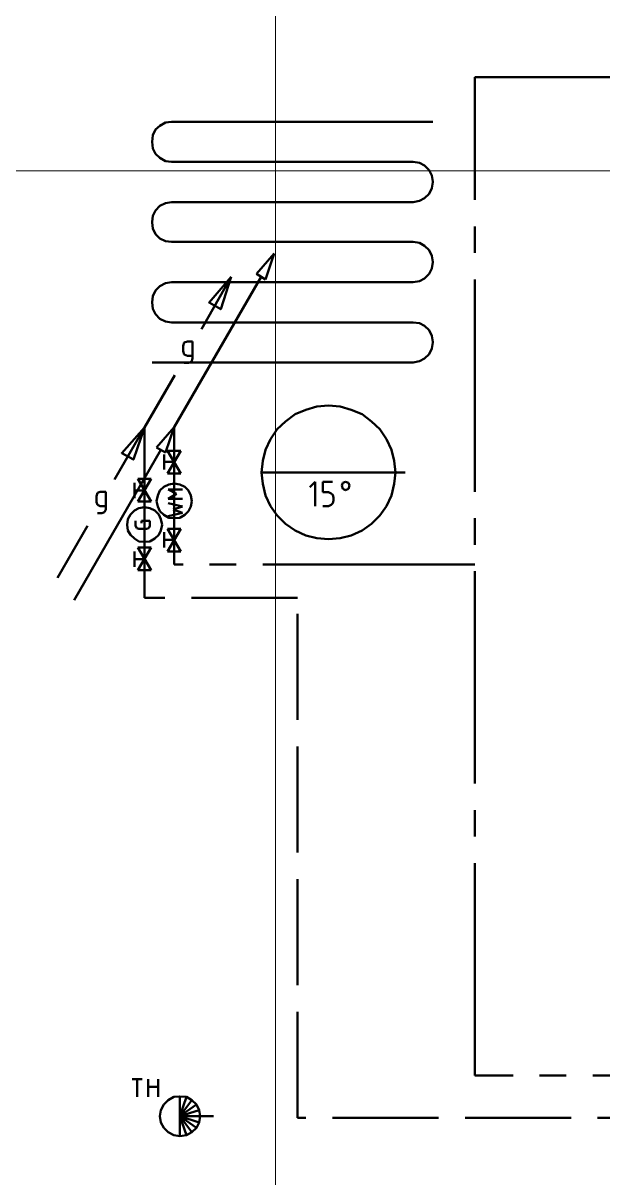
# Model space of a CAD drawing. Header units: metres. Extents: x -4.5 to 35.1, y -3.6 to 25.4.
# Drawn here: x 8.747 to 10.932, y 7.396 to 11.749 of the extents above; entities that cross this region are included whole.
import ezdxf

# ---------------------------------------------------------------- set-up
doc = ezdxf.new("R2010")
doc.units = ezdxf.units.M
doc.linetypes.add('STRICHLINIE2_S3', pattern=[0.5, 0.4, -0.1])
doc.linetypes.add('STRICHPUNKT2_S5', pattern=[1.1, 0.8, -0.1, 0.1, -0.1])
doc.layers.add('Standard', color=7, linetype='Continuous', lineweight=25)

msp = doc.modelspace()

# ---------------------------------------------------------------- linework, layer by layer
at = {"layer": 'Standard', "color": 252, "linetype": 'Continuous', "lineweight": 13}
for p, q in [((9.6986, -3.2638), (9.6986, 25.0491)), ((9.6986, -3.2638), (9.6986, 25.0491)), ((-4.1221, 11.1917), (26.8317, 11.1917)), ((-4.1221, 11.1917), (26.8317, 11.1917))]:
    msp.add_line(p, q, dxfattribs=at)
at = {"layer": 'Standard', "color": 5, "linetype": 'STRICHPUNKT2_S5', "lineweight": 50}
for p, q in [((10.4498, 7.7823), (10.4498, 11.5451)), ((10.4498, 11.5451), (13.0917, 11.5451)), ((10.4498, 9.7074), (9.3164, 9.7074)), ((12.7937, 7.7823), (10.4498, 7.7823))]:
    msp.add_line(p, q, dxfattribs=at)
at = {"layer": 'Standard', "color": 52, "linetype": 'Continuous', "lineweight": 50}
for p, q in [((9.2623, 11.3617), (9.2456, 11.3471)), ((9.2831, 11.3742), (9.2623, 11.3617)), ((9.306, 11.3763), (9.2831, 11.3742)), ((10.2915, 11.3763), (9.306, 11.3763)), ((9.2352, 11.3263), (9.2331, 11.3013)), ((9.2456, 11.3471), (9.2352, 11.3263)), ((9.2331, 11.3013), (9.2352, 11.2763)), ((9.2352, 11.2763), (9.2456, 11.2555)), ((9.2456, 11.2555), (9.2623, 11.2409)), ((9.2623, 11.2409), (9.2831, 11.2284)), ((9.2831, 11.2284), (9.306, 11.2263)), ((9.306, 11.2263), (10.2165, 11.2263)), ((10.2165, 11.2263), (10.2415, 11.2221)), ((10.2415, 11.2221), (10.2603, 11.2117)), ((10.2603, 11.2117), (10.2769, 11.195)), ((10.2769, 11.195), (10.2873, 11.1742)), ((10.2873, 11.1742), (10.2915, 11.1513)), ((10.2915, 11.1492), (10.2873, 11.1263)), ((10.2915, 11.1513), (10.2915, 11.1492)), ((10.2769, 11.1054), (10.2603, 11.0888)), ((10.2873, 11.1263), (10.2769, 11.1054)), ((9.2623, 11.0596), (9.2456, 11.0429)), ((9.2831, 11.07), (9.2623, 11.0596)), ((9.306, 11.0742), (9.2831, 11.07)), ((10.2165, 11.0742), (9.306, 11.0742)), ((10.2415, 11.0784), (10.2165, 11.0742)), ((10.2603, 11.0888), (10.2415, 11.0784)), ((9.2352, 11.0221), (9.2331, 10.9992)), ((9.2456, 11.0429), (9.2352, 11.0221)), ((9.2331, 10.9992), (9.2331, 10.9971)), ((9.2331, 10.9971), (9.2352, 10.9742)), ((9.2352, 10.9742), (9.2456, 10.9534)), ((9.2456, 10.9534), (9.2623, 10.9367)), ((9.2623, 10.9367), (9.2831, 10.9263)), ((9.2831, 10.9263), (9.306, 10.9242)), ((9.306, 10.9242), (10.2165, 10.9242)), ((10.2165, 10.9242), (10.2415, 10.92)), ((10.2415, 10.92), (10.2603, 10.9096)), ((10.2603, 10.9096), (10.2769, 10.8929)), ((10.2769, 10.8929), (10.2873, 10.8721)), ((10.2873, 10.8721), (10.2915, 10.8492)), ((10.2915, 10.8471), (10.2873, 10.8242)), ((10.2915, 10.8492), (10.2915, 10.8471)), ((10.2769, 10.8034), (10.2603, 10.7867)), ((10.2873, 10.8242), (10.2769, 10.8034)), ((9.2623, 10.7575), (9.2456, 10.7408)), ((9.2831, 10.7679), (9.2623, 10.7575)), ((9.306, 10.7721), (9.2831, 10.7679)), ((10.2165, 10.7721), (9.306, 10.7721)), ((10.2415, 10.7762), (10.2165, 10.7721)), ((10.2603, 10.7867), (10.2415, 10.7762)), ((9.2352, 10.72), (9.2331, 10.6971)), ((9.2456, 10.7408), (9.2352, 10.72)), ((9.2331, 10.6971), (9.2331, 10.695)), ((9.2331, 10.695), (9.2352, 10.6721)), ((9.2352, 10.6721), (9.2456, 10.6512)), ((9.2456, 10.6512), (9.2623, 10.6346)), ((9.2623, 10.6346), (9.2831, 10.6242)), ((9.2831, 10.6242), (9.306, 10.62)), ((9.306, 10.62), (10.2165, 10.62)), ((10.2165, 10.62), (10.2415, 10.6179)), ((10.2415, 10.6179), (10.2603, 10.6075)), ((10.2603, 10.6075), (10.2769, 10.5908)), ((10.2769, 10.5908), (10.2873, 10.57)), ((10.2873, 10.57), (10.2915, 10.5471)), ((10.2915, 10.545), (10.2873, 10.5221)), ((10.2915, 10.5471), (10.2915, 10.545)), ((10.2769, 10.5013), (10.2603, 10.4846)), ((10.2873, 10.5221), (10.2769, 10.5013)), ((10.2165, 10.47), (9.2331, 10.47)), ((10.2415, 10.4741), (10.2165, 10.47)), ((10.2603, 10.4846), (10.2415, 10.4741)), ((9.7727, 10.2741), (9.7352, 10.2471)), ((9.8123, 10.2908), (9.7727, 10.2741)), ((9.854, 10.3033), (9.8123, 10.2908)), ((9.8977, 10.3075), (9.854, 10.3033)), ((9.9415, 10.3033), (9.8977, 10.3075)), ((9.9831, 10.2908), (9.9415, 10.3033)), ((10.0248, 10.2741), (9.9831, 10.2908)), ((10.0602, 10.2471), (10.0248, 10.2741)), ((9.7352, 10.2471), (9.704, 10.2179)), ((10.0915, 10.2179), (10.0602, 10.2471)), ((9.704, 10.2179), (9.679, 10.1804)), ((10.1165, 10.1804), (10.0915, 10.2179)), ((9.679, 10.1804), (9.6602, 10.1408)), ((10.1352, 10.1408), (10.1165, 10.1804)), ((9.6498, 10.0991), (9.6456, 10.0554)), ((9.6602, 10.1408), (9.6498, 10.0991)), ((10.1456, 10.0991), (10.1352, 10.1408)), ((10.1498, 10.0554), (10.1456, 10.0991)), ((9.6456, 10.0554), (10.1498, 10.0554)), ((9.6456, 10.0554), (9.6498, 10.0116)), ((9.8477, 10.0199), (9.8269, 9.9991)), ((9.8477, 9.9283), (9.8477, 10.0199)), ((9.8769, 9.9804), (9.8769, 10.0199)), ((9.8769, 10.0199), (9.9123, 10.0199)), ((9.9519, 10.0158), (9.9477, 10.0054)), ((9.9623, 10.0199), (9.9519, 10.0158)), ((9.9727, 10.0158), (9.9623, 10.0199)), ((9.9769, 10.0054), (9.9727, 10.0158)), ((10.1873, 10.0554), (9.9852, 10.0554)), ((10.1456, 10.0116), (10.1498, 10.0554)), ((9.6498, 10.0116), (9.6602, 9.9679)), ((9.8977, 9.9804), (9.8769, 9.9804)), ((9.9082, 9.9762), (9.8977, 9.9804)), ((9.9144, 9.97), (9.9082, 9.9762)), ((9.9165, 9.9595), (9.9144, 9.97)), ((9.9477, 10.0054), (9.9519, 9.9929)), ((9.9519, 9.9929), (9.9623, 9.9887)), ((9.9623, 9.9887), (9.9727, 9.9929)), ((9.9727, 9.9929), (9.9769, 10.0054)), ((10.1352, 9.9679), (10.1456, 10.0116)), ((9.6602, 9.9679), (9.679, 9.9283)), ((9.679, 9.9283), (9.704, 9.8929)), ((9.8769, 9.9283), (9.8977, 9.9283)), ((9.8977, 9.9283), (9.9082, 9.9325)), ((9.9082, 9.9325), (9.9144, 9.9387)), ((9.9144, 9.9387), (9.9165, 9.9491)), ((9.9165, 9.9491), (9.9165, 9.9595)), ((10.0915, 9.8929), (10.1165, 9.9283)), ((10.1165, 9.9283), (10.1352, 9.9679)), ((9.704, 9.8929), (9.7352, 9.8616)), ((10.0602, 9.8616), (10.0915, 9.8929)), ((9.7352, 9.8616), (9.7727, 9.8366)), ((10.0248, 9.8366), (10.0602, 9.8616)), ((9.7727, 9.8366), (9.8123, 9.8179)), ((9.8123, 9.8179), (9.854, 9.8075)), ((9.854, 9.8075), (9.8977, 9.8033)), ((9.8977, 9.8033), (9.9415, 9.8075)), ((9.9415, 9.8075), (9.9831, 9.8179)), ((9.9831, 9.8179), (10.0248, 9.8366)), ((9.1581, 7.7677), (9.1956, 7.7677)), ((9.1769, 7.701), (9.1769, 7.7677)), ((9.2185, 7.701), (9.2185, 7.7677)), ((9.256, 7.7677), (9.256, 7.701)), ((9.2185, 7.7385), (9.256, 7.7385)), ((9.2769, 7.6719), (9.2664, 7.651)), ((9.2935, 7.6885), (9.2769, 7.6719)), ((9.3144, 7.701), (9.2935, 7.6885)), ((9.3373, 7.7031), (9.3144, 7.701)), ((9.3623, 7.701), (9.3373, 7.7031)), ((9.3831, 7.6885), (9.3623, 7.701)), ((9.3998, 7.6719), (9.3831, 7.6885)), ((9.4102, 7.651), (9.3998, 7.6719)), ((9.2664, 7.651), (9.2623, 7.6281)), ((9.2623, 7.6281), (9.2664, 7.6052)), ((9.4144, 7.6281), (9.4102, 7.651)), ((9.4102, 7.6052), (9.4144, 7.6281)), ((9.4144, 7.6281), (9.4643, 7.6281)), ((9.2664, 7.6052), (9.2769, 7.5844)), ((9.2769, 7.5844), (9.2935, 7.5677)), ((9.3831, 7.5677), (9.3998, 7.5844)), ((9.3998, 7.5844), (9.4102, 7.6052)), ((9.2935, 7.5677), (9.3144, 7.5573)), ((9.3144, 7.5573), (9.3373, 7.5531)), ((9.3373, 7.5531), (9.3623, 7.5573)), ((9.3623, 7.5573), (9.3831, 7.5677))]:
    msp.add_line(p, q, dxfattribs=at)
at = {"layer": 'Standard', "color": 5, "linetype": 'Continuous', "lineweight": 50}
for p, q in [((9.6935, 10.8804), (9.6269, 10.8034)), ((9.6602, 10.7825), (9.6935, 10.8804)), ((9.6269, 10.8034), (9.6602, 10.7825)), ((9.3164, 10.2262), (9.6435, 10.7929)), ((9.3164, 10.2262), (9.2498, 10.1491)), ((9.2831, 10.1304), (9.3164, 10.2262)), ((9.3164, 9.7074), (9.3164, 10.2262)), ((9.2498, 10.1491), (9.2831, 10.1304)), ((8.9393, 9.5741), (9.2664, 10.1408)), ((9.2789, 10.1221), (9.2789, 10.0658)), ((9.3414, 10.0512), (9.2914, 10.1366)), ((9.3414, 10.1366), (9.2914, 10.1366)), ((9.2914, 10.0512), (9.3414, 10.1366)), ((9.3164, 10.0949), (9.2789, 10.0949)), ((9.3414, 10.0512), (9.2914, 10.0512)), ((9.3164, 10.0137), (9.2956, 10.0095)), ((9.3164, 10.0512), (9.3164, 10.0137)), ((9.3373, 10.0095), (9.3164, 10.0137)), ((9.2623, 9.9866), (9.2539, 9.9679)), ((9.2769, 10.0012), (9.2623, 9.9866)), ((9.2956, 10.0095), (9.2769, 10.0012)), ((9.3248, 9.9741), (9.2935, 9.9908)), ((9.2935, 9.9908), (9.3477, 9.9908)), ((9.2935, 9.9554), (9.3248, 9.9741)), ((9.356, 10.0012), (9.3373, 10.0095)), ((9.3706, 9.9866), (9.356, 10.0012)), ((9.3789, 9.9679), (9.3706, 9.9866)), ((9.2539, 9.9679), (9.2498, 9.947)), ((9.2498, 9.947), (9.2539, 9.9262)), ((9.2539, 9.9262), (9.2623, 9.9095)), ((9.3477, 9.9554), (9.2935, 9.9554)), ((9.3477, 9.9262), (9.2935, 9.9387)), ((9.3123, 9.9158), (9.3477, 9.9262)), ((9.3706, 9.9095), (9.3789, 9.9262)), ((9.3831, 9.947), (9.3789, 9.9679)), ((9.3789, 9.9262), (9.3831, 9.947)), ((9.2623, 9.9095), (9.2769, 9.895)), ((9.2769, 9.895), (9.2956, 9.8845)), ((9.2935, 9.8908), (9.3477, 9.9033)), ((9.2956, 9.8845), (9.3164, 9.8825)), ((9.3477, 9.9033), (9.3123, 9.9158)), ((9.3164, 9.8825), (9.3373, 9.8845)), ((9.3164, 9.8429), (9.3164, 9.8825)), ((9.3373, 9.8845), (9.356, 9.895)), ((9.356, 9.895), (9.3706, 9.9095)), ((9.3414, 9.8429), (9.2914, 9.7574)), ((9.2914, 9.8429), (9.3414, 9.7574)), ((9.3414, 9.8429), (9.2914, 9.8429)), ((9.2789, 9.772), (9.2789, 9.8304)), ((9.3164, 9.8012), (9.2789, 9.8012)), ((9.3414, 9.7574), (9.2914, 9.7574)), ((9.3164, 9.7574), (9.3164, 9.7074))]:
    msp.add_line(p, q, dxfattribs=at)
at = {"layer": 'Standard', "color": 30, "linetype": 'Continuous', "lineweight": 50}
for p, q in [((9.531, 10.7929), (9.4185, 10.595)), ((9.3539, 10.545), (9.3498, 10.5325)), ((9.3664, 10.5492), (9.3539, 10.545)), ((9.3852, 10.5492), (9.3664, 10.5492)), ((9.3852, 10.4846), (9.3852, 10.5492)), ((9.3498, 10.5325), (9.3498, 10.5117)), ((9.3498, 10.5117), (9.3539, 10.4992)), ((9.3539, 10.4992), (9.3664, 10.495)), ((9.3664, 10.495), (9.3852, 10.495)), ((9.3539, 10.4679), (9.3706, 10.4679)), ((9.3706, 10.4679), (9.381, 10.4721)), ((9.381, 10.4721), (9.3852, 10.4846)), ((9.3185, 10.4221), (9.2039, 10.2241)), ((9.2039, 10.2241), (9.0914, 10.0283)), ((9.2039, 10.2241), (9.2039, 9.5824)), ((9.1664, 10.0158), (9.1664, 9.9575)), ((9.2289, 9.945), (9.1789, 10.0304)), ((9.1789, 9.945), (9.2289, 10.0304)), ((9.2289, 10.0304), (9.1789, 10.0304)), ((9.0268, 9.9783), (9.0227, 9.9658)), ((9.0372, 9.9825), (9.0268, 9.9783)), ((9.0581, 9.9825), (9.0372, 9.9825)), ((9.0581, 9.9158), (9.0581, 9.9825)), ((9.2039, 9.9866), (9.1664, 9.9866)), ((9.0227, 9.9658), (9.0227, 9.9429)), ((9.0227, 9.9429), (9.0268, 9.9325)), ((9.0268, 9.9325), (9.0372, 9.9283)), ((9.0372, 9.9283), (9.0581, 9.9283)), ((9.2289, 9.945), (9.1789, 9.945)), ((9.2039, 9.9241), (9.2039, 9.945)), ((9.0268, 9.9012), (9.0435, 9.9012)), ((9.0435, 9.9012), (9.0539, 9.9054)), ((9.0539, 9.9054), (9.0581, 9.9158)), ((9.1519, 9.897), (9.1414, 9.8783)), ((9.1664, 9.9116), (9.1519, 9.897)), ((9.1831, 9.92), (9.1664, 9.9116)), ((9.2435, 9.9116), (9.2248, 9.92)), ((9.2581, 9.897), (9.2435, 9.9116)), ((9.2664, 9.8783), (9.2581, 9.897)), ((8.9893, 9.8533), (8.8768, 9.6574)), ((9.1414, 9.8783), (9.1393, 9.8575)), ((9.1393, 9.8575), (9.1414, 9.8366)), ((9.1706, 9.872), (9.1706, 9.8533)), ((9.1706, 9.8533), (9.1748, 9.8449)), ((9.1748, 9.8449), (9.1831, 9.8429)), ((9.1831, 9.8429), (9.2123, 9.8429)), ((9.1935, 9.872), (9.1935, 9.8637)), ((9.2248, 9.872), (9.1935, 9.872)), ((9.2123, 9.8429), (9.2206, 9.8449)), ((9.2206, 9.8449), (9.2248, 9.8533)), ((9.2248, 9.8533), (9.2248, 9.872)), ((9.2706, 9.8575), (9.2664, 9.8783)), ((9.2664, 9.8366), (9.2706, 9.8575)), ((9.1414, 9.8366), (9.1519, 9.82)), ((9.1519, 9.82), (9.1664, 9.8054)), ((9.1664, 9.8054), (9.1831, 9.795)), ((9.1831, 9.795), (9.2039, 9.7929)), ((9.2039, 9.7929), (9.2248, 9.795)), ((9.2248, 9.795), (9.2435, 9.8054)), ((9.2435, 9.8054), (9.2581, 9.82)), ((9.2581, 9.82), (9.2664, 9.8366)), ((9.1664, 9.6991), (9.1664, 9.7574)), ((9.2289, 9.772), (9.1789, 9.772)), ((9.2289, 9.772), (9.1789, 9.6866)), ((9.1789, 9.772), (9.2289, 9.6866)), ((9.2039, 9.7929), (9.2039, 9.772)), ((9.2039, 9.7283), (9.1664, 9.7283)), ((9.2289, 9.6866), (9.1789, 9.6866))]:
    msp.add_line(p, q, dxfattribs=at)
at = {"layer": 'Standard', "color": 7, "linetype": 'Continuous', "lineweight": 50}
msp.add_line((9.3164, 10.1366), (9.3164, 10.2262), dxfattribs=at)
at = {"layer": 'Standard', "color": 30, "linetype": 'STRICHLINIE2_S3', "lineweight": 50}
for p, q in [((9.2039, 9.9241), (9.1831, 9.92)), ((9.2248, 9.92), (9.2039, 9.9241)), ((9.7811, 9.5824), (9.2039, 9.5824)), ((9.7811, 7.6219), (9.7811, 9.5824)), ((11.8124, 7.6219), (9.7811, 7.6219))]:
    msp.add_line(p, q, dxfattribs=at)
at = {"layer": 'Standard', "color": 7, "linetype": 'Continuous', "lineweight": 50}
for points in [[(9.531, 10.7929), (9.4915, 10.67), (9.4477, 10.695), (9.531, 10.7929)], [(9.2039, 10.2241), (9.1623, 10.1033), (9.1185, 10.1283), (9.2039, 10.2241)], [(9.3623, 7.701), (9.3373, 7.7031), (9.3373, 7.6281), (9.3623, 7.701)], [(9.3831, 7.6885), (9.3623, 7.701), (9.3373, 7.6281), (9.3831, 7.6885)], [(9.3998, 7.6719), (9.3831, 7.6885), (9.3373, 7.6281), (9.3998, 7.6719)], [(9.4102, 7.651), (9.3998, 7.6719), (9.3373, 7.6281), (9.4102, 7.651)], [(9.4144, 7.6281), (9.4102, 7.651), (9.3373, 7.6281), (9.4144, 7.6281)], [(9.3373, 7.5531), (9.3623, 7.5573), (9.3373, 7.6281), (9.3373, 7.5531)], [(9.3623, 7.5573), (9.3831, 7.5677), (9.3373, 7.6281), (9.3623, 7.5573)], [(9.3831, 7.5677), (9.3998, 7.5844), (9.3373, 7.6281), (9.3831, 7.5677)], [(9.3998, 7.5844), (9.4102, 7.6052), (9.3373, 7.6281), (9.3998, 7.5844)], [(9.4102, 7.6052), (9.4144, 7.6281), (9.3373, 7.6281), (9.4102, 7.6052)]]:
    msp.add_lwpolyline(points, close=True, dxfattribs=at)

doc.saveas('drawing.dxf')
